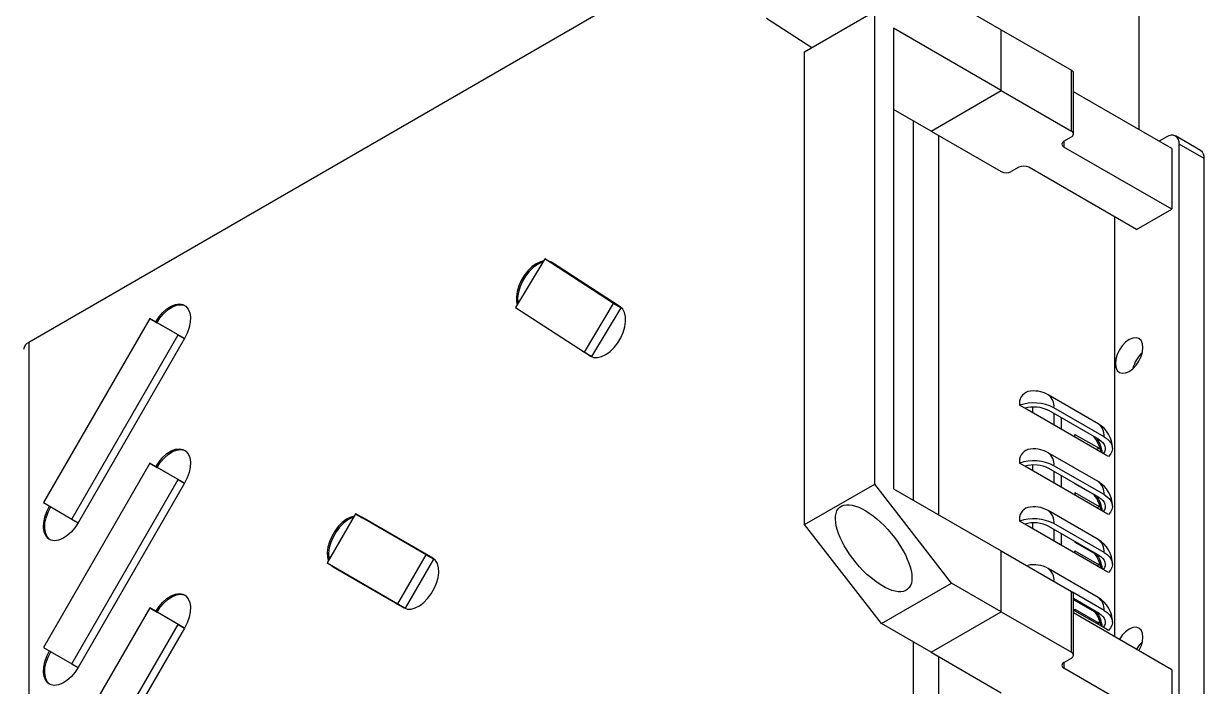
# Model space of a CAD drawing. Header units: millimetres. Extents: x 0 to 210, y 0 to 297.
# Drawn here: x 159.26 to 192.57, y 254.52 to 273.21 of the extents above; entities that cross this region are included whole.
import ezdxf

# ---------------------------------------------------------------- set-up
doc = ezdxf.new("R2010")
doc.units = ezdxf.units.MM

msp = doc.modelspace()

# ---------------------------------------------------------------- linework, layer by layer
at = {"color": 7, "linetype": 'Continuous', "lineweight": 25}
for p, q in [((184.3694, 278.6309), (159.4084, 264.2212)), ((190.7334, 270.2207), (190.7334, 275.0426)), ((185.4413, 273.8472), (186.8443, 273.0373)), ((181.2935, 272.4152), (183.2734, 273.5581)), ((183.2734, 260.2269), (183.2734, 273.5581)), ((180.2201, 273.3661), (181.5037, 272.5365)), ((186.8443, 271.3226), (183.8037, 273.0779)), ((183.8037, 273.0779), (183.8037, 260.0949)), ((186.8443, 271.3226), (186.8443, 273.0373)), ((186.8443, 273.0373), (188.8242, 271.8944)), ((181.2935, 259.084), (181.2935, 272.4152)), ((188.8242, 270.1796), (188.8242, 271.8944)), ((188.8828, 270.098), (188.8828, 271.8127)), ((184.8644, 270.1796), (186.8443, 271.3226)), ((186.8443, 271.3226), (188.8242, 270.1796)), ((191.6526, 269.6901), (188.8828, 271.2891)), ((184.8644, 270.1796), (183.8037, 270.7919)), ((184.8644, 270.1796), (186.8443, 269.0366)), ((188.612, 269.8939), (188.8242, 270.0163)), ((191.5112, 270.0167), (191.299, 269.8942)), ((192.4683, 269.6332), (191.7612, 270.0414)), ((191.8647, 253.4), (191.8647, 269.8125)), ((192.5718, 269.4043), (191.8647, 269.8125)), ((191.6526, 267.9753), (188.612, 269.7306)), ((191.6526, 269.6901), (191.6526, 267.9753)), ((187.3393, 269.1591), (187.1271, 269.0366)), ((190.6627, 267.4038), (187.6221, 269.1591)), ((192.5718, 252.9918), (192.5718, 269.4043)), ((190.6627, 267.4038), (191.6526, 267.9753)), ((190.0404, 267.7631), (190.0404, 255.923)), ((173.9679, 266.5754), (173.145, 265.2037)), ((175.9091, 265.3206), (173.9679, 266.5754)), ((173.9679, 266.5754), (174.18, 266.4529)), ((174.1517, 266.4808), (174.0704, 266.5162)), ((174.158, 266.4768), (174.1058, 266.4958)), ((176.0929, 265.2261), (174.1517, 266.4808)), ((176.1212, 265.1982), (174.18, 266.4529)), ((173.145, 265.2037), (175.0863, 263.9489)), ((175.0863, 263.9489), (175.9091, 265.3206)), ((175.2984, 263.8265), (176.1212, 265.1982)), ((175.9091, 265.3206), (176.1212, 265.1982)), ((162.8211, 264.8983), (159.8211, 259.7022)), ((163.6211, 264.4363), (162.8211, 264.8983)), ((162.8211, 264.8983), (163.0332, 264.7759)), ((163.8029, 264.3314), (163.0332, 264.7759)), ((159.4084, 264.2212), (159.4084, 233.7642)), ((160.6211, 259.2402), (163.6211, 264.4363)), ((163.8029, 264.3314), (160.8029, 259.1352)), ((163.6211, 264.4363), (163.8029, 264.3314)), ((175.0863, 263.9489), (175.2984, 263.8265)), ((175.0927, 263.9452), (175.2598, 263.8372)), ((175.1281, 263.9248), (175.2888, 263.8209)), ((189.5777, 261.9278), (188.1635, 262.7442)), ((187.5049, 262.3639), (187.3572, 262.4492)), ((189.7192, 261.0856), (187.5049, 262.3639)), ((187.7211, 262.3968), (187.7211, 262.2391)), ((189.602, 261.4798), (188.1878, 262.2963)), ((189.7434, 261.5615), (188.3292, 262.3779)), ((188.3292, 262.2146), (188.3292, 261.8881)), ((188.5413, 261.7656), (188.5413, 262.0922)), ((188.9232, 261.6283), (189.602, 261.2364)), ((188.9232, 261.5452), (188.9232, 261.6283)), ((189.602, 261.2364), (189.53, 261.1948)), ((189.602, 261.2939), (189.602, 261.2364)), ((162.8211, 260.8156), (159.8211, 255.6195)), ((163.6211, 260.3536), (162.8211, 260.8156)), ((162.8211, 260.8156), (163.0332, 260.6932)), ((187.5049, 260.7308), (187.3572, 260.8161)), ((189.5777, 260.2947), (188.1635, 261.1111)), ((189.8669, 261.0004), (189.7192, 261.0856)), ((163.8029, 260.2487), (163.0332, 260.6932)), ((189.7192, 259.4526), (187.5049, 260.7308)), ((187.509, 260.7285), (187.509, 260.7319)), ((187.7211, 260.7638), (187.7211, 260.606)), ((189.602, 259.8468), (188.1878, 260.6632)), ((189.7434, 259.9284), (188.3292, 260.7448)), ((188.3292, 260.5815), (188.3292, 260.255)), ((160.6211, 255.1575), (163.6211, 260.3536)), ((163.8029, 260.2487), (160.8029, 255.0525)), ((163.6211, 260.3536), (163.8029, 260.2487)), ((181.2935, 259.084), (183.2734, 260.2269)), ((185.4413, 257.4348), (183.2734, 260.2269)), ((188.5413, 260.1325), (188.5413, 260.4591)), ((188.9232, 260.2323), (188.9232, 260.2386)), ((189.4513, 259.9274), (188.9232, 260.2323)), ((183.8037, 260.0949), (186.8443, 258.3396)), ((188.9232, 259.9847), (189.602, 259.5928)), ((188.9232, 259.9847), (188.9232, 259.9121)), ((159.8211, 259.7022), (160.6211, 259.2402)), ((189.5777, 258.6616), (188.1635, 259.478)), ((189.5391, 259.5565), (189.602, 259.5928)), ((189.602, 259.6608), (189.602, 259.5928)), ((160.6211, 259.2402), (160.8029, 259.1352)), ((168.6232, 259.3886), (167.8232, 258.0029)), ((170.6232, 258.2336), (168.6232, 259.3886)), ((168.6232, 259.3886), (168.8353, 259.2661)), ((168.8074, 259.2938), (168.7389, 259.3217)), ((168.8428, 259.2733), (168.7743, 259.3013)), ((170.8074, 258.1388), (168.8074, 259.2938)), ((170.8353, 258.1112), (168.8353, 259.2661)), ((187.5049, 259.0977), (187.3572, 259.183)), ((189.8669, 259.3673), (189.7192, 259.4526)), ((183.4614, 256.2918), (181.2935, 259.084)), ((189.7192, 257.8195), (187.5049, 259.0977)), ((187.7211, 259.1307), (187.7211, 258.9729)), ((189.602, 258.2137), (188.1878, 259.0301)), ((189.7434, 258.2953), (188.3292, 259.1117)), ((188.3292, 258.9485), (188.3292, 258.6219)), ((188.5413, 258.4994), (188.5413, 258.826)), ((188.9232, 258.6056), (188.9232, 258.5887)), ((188.9232, 258.5887), (189.4642, 258.2763)), ((169.8232, 256.848), (170.6232, 258.2336)), ((170.6232, 258.2336), (170.8353, 258.1112)), ((186.8443, 256.6249), (186.8443, 258.3396)), ((186.8443, 258.3396), (188.8242, 257.1966)), ((188.9232, 258.3411), (189.602, 257.9492)), ((188.9232, 258.279), (188.9232, 258.3411)), ((189.4606, 258.2784), (189.4621, 258.2793)), ((167.8232, 258.0029), (169.8232, 256.848)), ((167.9391, 257.936), (167.9974, 257.8908)), ((167.9744, 257.9156), (168.0328, 257.8704)), ((167.9974, 257.8908), (169.9974, 256.7358)), ((168.0328, 257.8704), (167.9974, 257.8908)), ((168.0328, 257.8704), (169.9989, 256.735)), ((170.0353, 256.7255), (170.8353, 258.1112)), ((187.5624, 257.925), (187.5949, 257.9341)), ((189.5777, 257.0285), (188.1635, 257.8449)), ((189.602, 257.9492), (189.5482, 257.9181)), ((189.602, 258.0277), (189.602, 257.9492)), ((189.8669, 257.7342), (189.7192, 257.8195)), ((183.4614, 256.2918), (185.4413, 257.4348)), ((186.8443, 256.6249), (185.4413, 257.4348)), ((188.8242, 255.4819), (188.8242, 257.1966)), ((189.7434, 256.6622), (188.8509, 257.1775)), ((169.8232, 256.848), (170.0353, 256.7255)), ((188.8828, 255.4002), (188.8828, 257.115)), ((189.602, 256.5806), (188.8828, 256.9958)), ((188.9232, 256.945), (188.9232, 256.9725)), ((189.4771, 256.6253), (188.9232, 256.945)), ((162.8211, 256.7329), (159.8211, 251.5368)), ((163.6211, 256.2709), (162.8211, 256.7329)), ((162.8211, 256.7329), (163.0332, 256.6104)), ((163.8029, 256.166), (163.0332, 256.6104)), ((184.8644, 255.4819), (186.8443, 256.6249)), ((186.8443, 256.6249), (188.8242, 255.4819)), ((189.7192, 256.1864), (188.8828, 256.6692)), ((191.6526, 254.9923), (188.8828, 256.5913)), ((188.9232, 256.6974), (189.602, 256.3056)), ((188.9232, 256.6459), (188.9232, 256.6974)), ((189.4674, 256.6388), (189.4606, 256.6348)), ((160.6211, 251.0748), (163.6211, 256.2709)), ((163.8029, 256.166), (160.8029, 250.9698)), ((163.6211, 256.2709), (163.8029, 256.166)), ((184.8644, 255.4819), (183.4614, 256.2918)), ((189.602, 256.3056), (189.5574, 256.2798)), ((189.602, 256.3946), (189.602, 256.3056)), ((189.8669, 256.1011), (189.7192, 256.1864)), ((159.8211, 255.6195), (160.6211, 255.1575)), ((184.8644, 255.4819), (186.8443, 254.3389)), ((160.6211, 255.1575), (160.8029, 255.0525)), ((188.612, 255.1961), (188.8242, 255.3186)), ((191.6526, 253.2776), (188.612, 255.0329)), ((191.6526, 254.9923), (191.6526, 253.2776))]:
    msp.add_line(p, q, dxfattribs=at)
at = {"color": 8, "linetype": 'Continuous', "lineweight": 25}
for p, q in [((184.3694, 259.7683), (184.3694, 270.4654)), ((185.0765, 270.0572), (185.0765, 259.3601)), ((188.612, 269.8939), (188.612, 269.7306)), ((175.2833, 263.8236), (175.2598, 263.8372)), ((184.3694, 248.1739), (184.3694, 255.7676)), ((185.0765, 255.3594), (185.0765, 248.1739)), ((188.612, 255.1961), (188.612, 255.0329))]:
    msp.add_line(p, q, dxfattribs=at)
at = {"color": 7, "linetype": 'Continuous', "lineweight": 25, "flags": 128}
for points in [[(173.9357, 266.5217), (173.841, 266.4976), (173.7217, 266.4399), (173.6029, 266.3537), (173.49, 266.2427), (173.3877, 266.1117), (173.3006, 265.9665), (173.2325, 265.8135), (173.1864, 265.6593), (173.1642, 265.5106), (173.167, 265.374), (173.1879, 265.2752)], [(173.9166, 266.4899), (173.8764, 266.4772), (173.7571, 266.4195), (173.6383, 266.3333), (173.5253, 266.2223), (173.4231, 266.0913), (173.336, 265.9461), (173.2679, 265.7931), (173.2217, 265.6389), (173.1996, 265.4902), (173.2024, 265.3536), (173.2091, 265.3106)], [(162.9929, 264.7992), (163.0859, 264.9399), (163.1926, 265.0643), (163.3083, 265.1668), (163.4278, 265.2431), (163.5461, 265.2897), (163.6579, 265.3047), (163.7583, 265.2874), (163.843, 265.2385), (163.9082, 265.1602), (163.9511, 265.0558), (163.9698, 264.9301), (163.9636, 264.7884), (163.9326, 264.6369), (163.8782, 264.4824), (163.8029, 264.3314)], [(163.0282, 264.7787), (163.1213, 264.9195), (163.2279, 265.0438), (163.3436, 265.1464), (163.4632, 265.2227), (163.5814, 265.2693), (163.6932, 265.2843), (163.7937, 265.267), (163.8201, 265.2559)], [(175.2598, 263.8372), (175.3506, 263.7996), (175.4557, 263.7939), (175.5704, 263.8205), (175.6897, 263.8782), (175.8085, 263.9644), (175.9215, 264.0754), (176.0237, 264.2063), (176.1108, 264.3515), (176.1789, 264.5046), (176.2251, 264.6588), (176.2472, 264.8075), (176.2444, 264.9441), (176.2168, 265.0627), (176.1655, 265.158), (176.0929, 265.2261)], [(190.4504, 263.4027), (190.551, 263.4761), (190.6448, 263.5751), (190.7254, 263.693), (190.7872, 263.8217), (190.826, 263.9524), (190.8393, 264.0763), (190.826, 264.1849), (190.7872, 264.2708), (190.7254, 264.3281), (190.6448, 264.353), (190.551, 264.3437), (190.4504, 264.3009), (190.3497, 264.2275), (190.2559, 264.1285), (190.1754, 264.0106), (190.1136, 263.8819), (190.0747, 263.7512), (190.0615, 263.6273), (190.0747, 263.5187), (190.1136, 263.4328), (190.1754, 263.3755), (190.2559, 263.3506), (190.3497, 263.3599), (190.4504, 263.4027)], [(189.602, 261.4798), (189.662, 261.4394), (189.7106, 261.3942), (189.7466, 261.3451), (189.7691, 261.2935), (189.7777, 261.2405), (189.772, 261.1873), (189.7524, 261.1353), (189.7192, 261.0856)], [(189.7434, 261.5615), (189.8285, 261.5035), (189.896, 261.4382), (189.9441, 261.3675), (189.9714, 261.2931), (189.9771, 261.2172), (189.9613, 261.1417), (189.9242, 261.0688), (189.8669, 261.0004)], [(162.9929, 260.7165), (163.0859, 260.8572), (163.1926, 260.9815), (163.3083, 261.0841), (163.4278, 261.1604), (163.5461, 261.207), (163.6579, 261.222), (163.7583, 261.2047), (163.843, 261.1558), (163.9082, 261.0774), (163.9511, 260.9731), (163.9698, 260.8474), (163.9636, 260.7057), (163.9326, 260.5542), (163.8782, 260.3997), (163.8029, 260.2487)], [(163.0282, 260.696), (163.1213, 260.8368), (163.2279, 260.9611), (163.3436, 261.0637), (163.4632, 261.14), (163.5814, 261.1866), (163.6932, 261.2016), (163.7937, 261.1842), (163.8201, 261.1732)], [(189.602, 259.8468), (189.662, 259.8063), (189.7106, 259.7611), (189.7466, 259.712), (189.7691, 259.6604), (189.7777, 259.6074), (189.772, 259.5543), (189.7524, 259.5022), (189.7192, 259.4526)], [(189.7434, 259.9284), (189.8285, 259.8704), (189.896, 259.8052), (189.9441, 259.7344), (189.9714, 259.66), (189.9771, 259.5841), (189.9613, 259.5086), (189.9242, 259.4357), (189.8669, 259.3673)], [(160.8029, 259.1352), (160.7098, 258.9945), (160.6031, 258.8701), (160.4874, 258.7676), (160.3679, 258.6913), (160.2496, 258.6447), (160.1378, 258.6297), (160.0374, 258.647), (159.9527, 258.6959), (159.8875, 258.7742), (159.8446, 258.8786), (159.8259, 259.0043), (159.8321, 259.146), (159.8631, 259.2975), (159.9175, 259.452), (159.9929, 259.603)], [(160.0109, 258.6581), (159.9881, 258.6755), (159.9229, 258.7538), (159.88, 258.8582), (159.8612, 258.9839), (159.8675, 259.1256), (159.8985, 259.2771), (159.9529, 259.4316), (160.0282, 259.5826)], [(168.5863, 259.3248), (168.492, 259.2973), (168.3724, 259.2355), (168.2542, 259.1456), (168.1424, 259.0315), (168.042, 258.8982), (167.9573, 258.7515), (167.8921, 258.5979), (167.8492, 258.4441), (167.8304, 258.2967), (167.8367, 258.1622), (167.86, 258.0667)], [(168.5666, 259.2907), (168.5274, 259.2768), (168.4078, 259.2151), (168.2895, 259.1251), (168.1777, 259.0111), (168.0773, 258.8778), (167.9927, 258.7311), (167.9274, 258.5775), (167.8845, 258.4237), (167.8658, 258.2763), (167.8721, 258.1418), (167.8797, 258.1009)], [(189.602, 258.2137), (189.662, 258.1733), (189.7106, 258.128), (189.7466, 258.079), (189.7691, 258.0273), (189.7777, 257.9743), (189.772, 257.9212), (189.7524, 257.8692), (189.7192, 257.8195)], [(189.7434, 258.2953), (189.8285, 258.2373), (189.896, 258.1721), (189.9441, 258.1013), (189.9714, 258.027), (189.9771, 257.951), (189.9613, 257.8756), (189.9242, 257.8026), (189.8669, 257.7342)], [(169.9974, 256.7358), (170.0905, 256.7025), (170.1972, 256.7014), (170.3128, 256.7323), (170.4324, 256.7941), (170.5507, 256.884), (170.6624, 256.9981), (170.7629, 257.1314), (170.8475, 257.2781), (170.9127, 257.4317), (170.9557, 257.5855), (170.9744, 257.7329), (170.9681, 257.8674), (170.9371, 257.983), (170.8828, 258.0749), (170.8074, 258.1388)], [(162.9929, 256.6337), (163.0859, 256.7745), (163.1926, 256.8988), (163.3083, 257.0014), (163.4278, 257.0777), (163.5461, 257.1243), (163.6579, 257.1393), (163.7583, 257.122), (163.843, 257.0731), (163.9082, 256.9947), (163.9511, 256.8904), (163.9698, 256.7647), (163.9636, 256.623), (163.9326, 256.4715), (163.8782, 256.3169), (163.8029, 256.166)], [(163.0282, 256.6133), (163.1213, 256.7541), (163.2279, 256.8784), (163.3436, 256.981), (163.4632, 257.0573), (163.5814, 257.1039), (163.6932, 257.1189), (163.7937, 257.1015), (163.8201, 257.0905)], [(189.602, 256.5806), (189.662, 256.5402), (189.7106, 256.4949), (189.7466, 256.4459), (189.7691, 256.3943), (189.7777, 256.3412), (189.772, 256.2881), (189.7524, 256.2361), (189.7192, 256.1864)], [(189.7434, 256.6622), (189.8285, 256.6043), (189.896, 256.539), (189.9441, 256.4682), (189.9714, 256.3939), (189.9771, 256.3179), (189.9613, 256.2425), (189.9242, 256.1696), (189.8669, 256.1011)], [(190.7254, 255.5276), (190.7254, 255.5276), (190.7872, 255.6563), (190.826, 255.787), (190.8393, 255.9109), (190.826, 256.0195), (190.7872, 256.1054), (190.7254, 256.1627), (190.6448, 256.1876), (190.551, 256.1783), (190.4504, 256.1355), (190.3497, 256.0621), (190.2559, 255.9631), (190.1754, 255.8452), (190.1753, 255.8451)], [(160.8029, 255.0525), (160.7098, 254.9118), (160.6031, 254.7874), (160.4874, 254.6849), (160.3679, 254.6086), (160.2496, 254.562), (160.1378, 254.547), (160.0374, 254.5643), (159.9527, 254.6132), (159.8875, 254.6915), (159.8446, 254.7959), (159.8259, 254.9216), (159.8321, 255.0633), (159.8631, 255.2148), (159.9175, 255.3693), (159.9929, 255.5203)], [(160.0109, 254.5754), (159.9881, 254.5928), (159.9229, 254.6711), (159.88, 254.7754), (159.8612, 254.9012), (159.8675, 255.0429), (159.8985, 255.1944), (159.9529, 255.3489), (160.0282, 255.4999)], [(190.8243, 255.7789), (190.7368, 255.6855), (190.6562, 255.5676), (190.6562, 255.5676)]]:
    msp.add_lwpolyline(points, dxfattribs=at)
at = {"color": 7, "linetype": 'Continuous', "lineweight": 25}
for centre, radius, start, end in [((188.7827, 271.8027), 0.1006, 5.6948, 65.62534), ((188.7932, 270.098), 0.0873, 290.78342, 69.21658), ((188.643, 269.8122), 0.0873, 110.78342, 249.21658), ((191.6492, 269.8475), 0.2184, 350.78596, 129.20329), ((192.3268, 269.4314), 0.2465, 353.70115, 54.98667), ((187.4807, 268.8862), 0.3074, 62.60967, 117.39033), ((186.9857, 269.3096), 0.3074, 242.60967, 297.39033), ((159.5122, 263.9921), 0.2515, 114.37466, 174.3052), ((191.4403, 263.2803), 0.9057, 132.85173, 167.15364), ((187.7019, 262.5015), 0.3487, 107.87827, 188.63444), ((187.7635, 262.0513), 0.8, 60.00269, 102.16727), ((187.7587, 261.2612), 1.254, 62.93902, 108.67355), ((187.7602, 261.4606), 0.9387, 62.90421, 105.78275), ((189.1777, 261.2349), 0.8, 0, 60.00269), ((187.7019, 260.8684), 0.3487, 107.87827, 188.63444), ((187.7635, 260.4183), 0.8, 60.00269, 102.16727), ((187.7587, 259.6281), 1.254, 62.93902, 108.67355), ((187.7602, 259.8275), 0.9387, 62.90421, 105.78275), ((189.1777, 259.6018), 0.8, 0, 60.00269), ((187.7019, 259.2354), 0.3487, 107.87827, 188.63444), ((187.7635, 258.7852), 0.8, 60.00269, 102.16727), ((187.7587, 257.995), 1.254, 62.93902, 108.67355), ((187.7602, 258.1945), 0.9387, 62.90421, 105.78275), ((189.1777, 257.9688), 0.8, 0, 60.00269), ((187.7635, 257.1521), 0.8, 60.00269, 102.16727), ((188.7827, 257.105), 0.1006, 5.6948, 65.62534), ((189.1777, 256.3357), 0.8, 0, 60.00269), ((188.7932, 255.4002), 0.0873, 290.78342, 69.21658), ((188.643, 255.1145), 0.0873, 110.78342, 249.21658)]:
    msp.add_arc(centre, radius, start, end, dxfattribs=at)
at = {"color": 8, "linetype": 'Continuous', "lineweight": 25}
for centre, radius, start, end in [((187.9359, 262.4206), 0.3956, 353.80602, 54.8818), ((189.3501, 261.6042), 0.3956, 353.80602, 54.8818), ((188.814, 261.016), 0.8831, 5.503, 34.28783), ((187.9359, 260.7875), 0.3956, 353.80602, 54.8818), ((189.3501, 259.9711), 0.3956, 353.80602, 54.8818), ((188.814, 259.3829), 0.8831, 5.503, 34.28783), ((187.9359, 259.1544), 0.3956, 353.80602, 54.8818), ((189.3501, 258.338), 0.3956, 353.80602, 54.8818), ((188.814, 257.7499), 0.8831, 5.503, 34.28783), ((187.9359, 257.5213), 0.3956, 353.80602, 54.8818), ((189.3501, 256.7049), 0.3956, 353.80602, 54.8818), ((188.814, 256.1168), 0.8831, 5.503, 34.28783)]:
    msp.add_arc(centre, radius, start, end, dxfattribs=at)
at = {"color": 7, "linetype": 'Continuous', "lineweight": 25}
msp.add_ellipse((183.2449, 258.4171), major_axis=(-0.9579, 1.157), ratio=0.4298644, dxfattribs=at)
for points, knots in [([(189.4384, 261.5785), (189.4631, 261.5458), (189.5147, 261.4776), (189.578, 261.36), (189.6283, 261.2377), (189.6457, 261.1607), (189.6542, 261.1231)], [0, 0, 0, 0, 0.23727277, 0.49580387, 0.75412667, 1, 1, 1, 1]), ([(189.4435, 259.9383), (189.4664, 259.9079), (189.5162, 259.842), (189.578, 259.7269), (189.6283, 259.6046), (189.6457, 259.5276), (189.6542, 259.49)], [0, 0, 0, 0, 0.2241852, 0.4871524, 0.7499078, 1, 1, 1, 1]), ([(189.4435, 258.3052), (189.4664, 258.2749), (189.5162, 258.2089), (189.578, 258.0938), (189.6283, 257.9715), (189.6457, 257.8945), (189.6542, 257.857)], [0, 0, 0, 0, 0.2241852, 0.4871524, 0.7499078, 1, 1, 1, 1]), ([(189.4435, 256.6721), (189.4664, 256.6418), (189.5162, 256.5758), (189.578, 256.4607), (189.6283, 256.3385), (189.6457, 256.2614), (189.6542, 256.2239)], [0, 0, 0, 0, 0.2241852, 0.4871524, 0.7499078, 1, 1, 1, 1])]:
    msp.add_open_spline(points, degree=3, knots=knots, dxfattribs=at)

doc.saveas('drawing.dxf')
